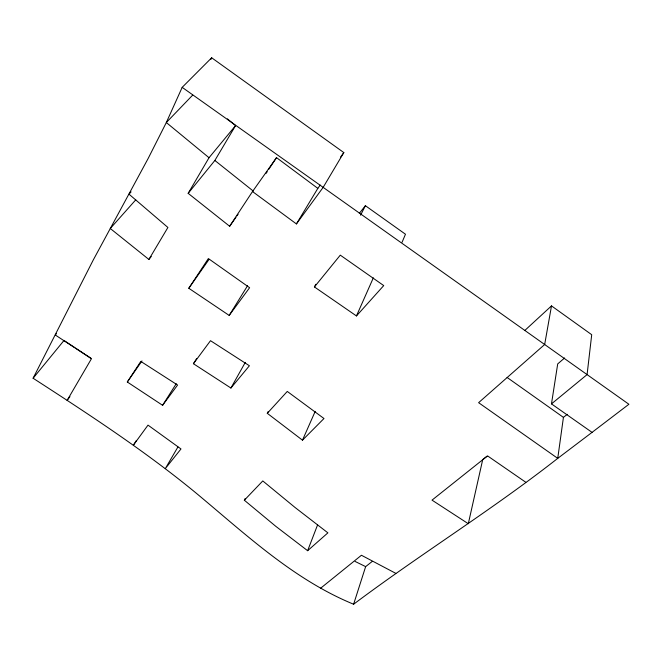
<?xml version="1.0" encoding="UTF-8"?>
<svg xmlns="http://www.w3.org/2000/svg" width="662" height="662" viewBox="0 0 662 662"><rect width="100%" height="100%" fill="white"/><g stroke="black" fill="none" stroke-linecap="round" stroke-linejoin="round"><path stroke-width="0.99" d="M567.235 414.354L563.428 417.374L557.743 458.361C491.891 510.046 420.527 554.036 353.616 604.224C293.432 579.523 245.635 534.234 196.308 493.248C144.87 450.863 88.973 414.404 33.1 378.234L93.218 260.067L148.189 158.417L166.319 122.536L182.182 87.351L211.675 57.776L343.826 152.583L323.155 187.363L296.419 223.93L252.512 191.541L276.509 157.63L317.834 188.372L296.419 223.93M182.182 87.351L628.9 404.267L592.051 432.369L551.479 403.886L557.702 363.91L564.603 357.985M551.479 403.886L587.086 374.601L591.712 334.707L551.504 305.894L544.669 344.505L478.609 402.678L557.743 458.361L592.051 432.369M353.616 604.224L365.647 566.622L372.267 561.401M245.172 498.494L244.344 500.224L275.706 526.257L307.631 550.71L317.611 524.817M402.074 242.251L405.475 234.224L365.399 205.708L359.317 213.346M268.151 411.565L267.283 413.311L302.484 440.172L315.203 411.383M315.815 284.288L314.425 286.944L356.454 315.94L373.335 277.85M210.864 59.489L211.675 57.776M360.583 215.191L365.399 205.708M196.639 358.589L193.428 363.719L230.914 388.031L245.288 362.387M177.929 446.974L165.285 468.63L180.983 448.96L148.007 425.128L133.368 445.203L136.413 440.429M235.986 217.26L229.648 226.255L188.165 193.337L209.026 157.721L235.564 125.606L227.372 118.837M188.165 193.337L214.86 160.469L235.564 125.606M135.768 199.825L110.273 228.489L148.892 259.454L167.908 227.471L129.007 194.181L131.093 191.889M229.184 315.426L249.615 287.705L208.365 258.552L188.802 288.268L229.184 315.426L247.563 285.727M162.595 405.301L177.59 385.044L140.807 361.402L127.319 382.007L162.595 405.301L176.241 383.712M229.648 226.255L252.512 191.541M266.132 173.336L267.216 171.706M268.83 169.257L276.509 157.63M127.319 382.007L141.974 360.922M188.802 288.268L208.96 259.496M237.029 215.779L238.072 214.298M317.834 188.372L320.234 185.062M340.475 157.192L343.826 152.583M193.428 363.719L210.508 340.69L249.4 365.755L230.914 388.031M69.949 396.646L67.135 400.369L91.439 358.738L55.294 334.997L56.518 333.532M148.892 259.454L151.242 256.484M314.425 286.944L340.285 255.143L383.728 285.587L356.454 315.94M33.1 378.234L64.007 340.467L74.798 347.575M267.283 413.311L287.275 391.432L323.983 418.516L302.484 440.172M244.344 500.224L262.789 480.935L295.136 507.547L327.897 532.852L307.631 550.71M192.683 95.105L166.319 122.536L209.026 157.721M524.668 330.595L551.504 305.894M320.449 588.369L361.435 555.253L395.802 573.358M486.992 456.259L482.73 459.552L468.307 523.725L432.021 500.133L487.555 455.886L525.785 482.259M355.113 561.45L365.647 566.622M75.559 348.088L84.777 354.162M85.547 354.667L90.909 358.2M563.428 417.374L507.109 377.464M214.86 160.469L253.298 191.103"/></g></svg>
